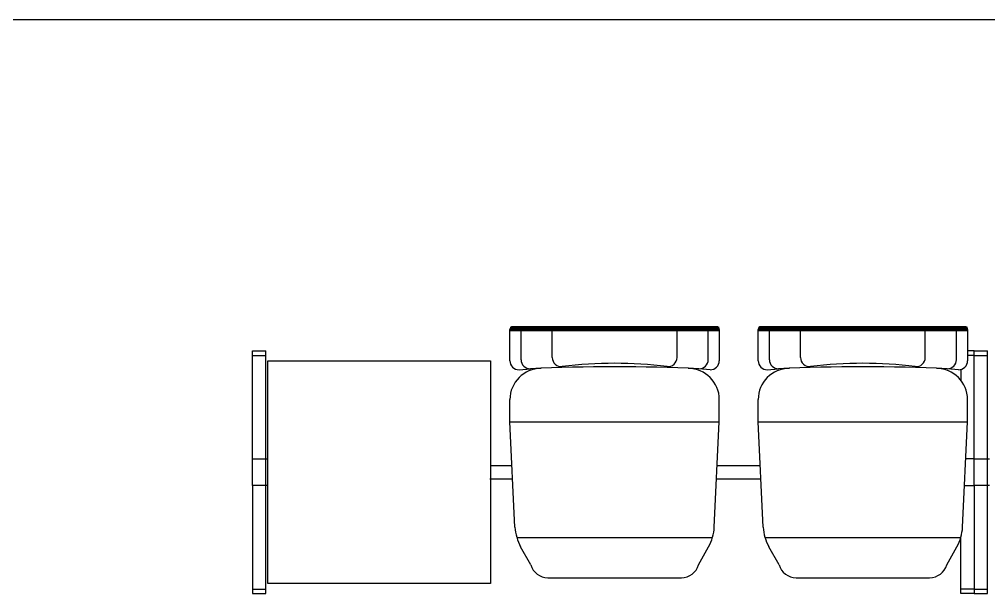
# Model space of a CAD drawing. Header units: inches. Extents: x 478327 to 492265, y -26791 to -22136.
# Drawn here: x 481028.5 to 481126.4, y -23253.2 to -23195.1 of the extents above; entities that cross this region are included whole.
import ezdxf

# ---------------------------------------------------------------- set-up
doc = ezdxf.new("R2010")
doc.units = ezdxf.units.IN
doc.header["$MEASUREMENT"] = 0
doc.layers.add('I-WALL-FULL', color=5, linetype='Continuous')

msp = doc.modelspace()

# ---------------------------------------------------------------- linework, layer by layer
msp.add_line((480946.9337138309, -23195.13946481937, 6.930000000000007), (481450.5692725944, -23195.13945979023, 6.930000000000007))
at = {"color": 7, "linetype": 'Continuous'}
for p, q in [((481098.9492340876, -23226.19597730182, 3.811500000000003), (481078.3392340875, -23226.19597730182, 3.811500000000003)), ((481124.0251539941, -23226.19597730182, 3.811500000000003), (481103.4151539941, -23226.19597730182, 3.811500000000003)), ((481052.0701539939, -23239.54973062038, 3.811500000000003), (481053.6157003889, -23239.54973062038, 3.811500000000003)), ((481052.0701539939, -23242.24973062039, 3.811500000000003), (481052.0701539939, -23239.54973062038, 3.811500000000003)), ((481124.9701539939, -23239.54973062038, 3.811500000000003), (481124.1150459807, -23239.54973062038, 3.811500000000003)), ((481124.9701539939, -23242.24973062039, 3.811500000000003), (481124.9701539939, -23239.54973062038, 3.811500000000003)), ((481124.970153994, -23239.54973062038, 3.811500000000003), (481126.5157003889, -23239.54973062038, 3.811500000000003)), ((481124.970153994, -23242.24973062039, 3.811500000000003), (481124.970153994, -23239.54973062038, 3.811500000000003)), ((481076.1157003889, -23240.22473062039, 3.811500000000003), (481078.281794024, -23240.22473062039, 3.811500000000003)), ((481099.0066741511, -23240.22473062039, 3.811500000000003), (481103.3577139307, -23240.22473062039, 3.811500000000003)), ((481076.0507965429, -23241.57473062039, 3.811500000000003), (481078.3466978703, -23241.57473062039, 3.811500000000003)), ((481098.9417703048, -23241.57473062039, 3.811500000000003), (481103.4226177768, -23241.57473062039, 3.811500000000003)), ((481053.6157003889, -23242.24973062039, 3.811500000000003), (481052.0701539939, -23242.24973062039, 3.811500000000003)), ((481123.9852382882, -23242.24973062039, 3.811500000000003), (481124.9701539939, -23242.24973062039, 3.811500000000003)), ((481126.5157003889, -23242.24973062039, 3.811500000000003), (481124.970153994, -23242.24973062039, 3.811500000000003))]:
    msp.add_line(p, q, dxfattribs=at)
at = {"linetype": 'Continuous'}
for p, q in [((481078.0692340875, -23229.63872836806, 3.811500000000003), (481078.0692340875, -23226.46597730182, 3.811500000000003)), ((481079.1942340875, -23229.5313752827, 3.811500000000003), (481079.1942340875, -23226.64597730182, 3.811500000000003)), ((481082.3442340876, -23229.309522704, 3.811500000000003), (481082.3442340876, -23226.64597730182, 3.811500000000003)), ((481094.9442340875, -23229.309522704, 3.811500000000003), (481094.9442340875, -23226.64597730182, 3.811500000000003)), ((481098.0942340876, -23229.5313752827, 3.811500000000003), (481098.0942340876, -23226.64597730182, 3.811500000000003)), ((481099.2192340876, -23226.46597730182, 3.811500000000003), (481099.2192340876, -23229.63872836806, 3.811500000000003)), ((481103.1451539941, -23229.63872836806, 3.811500000000003), (481103.1451539941, -23226.46597730182, 3.811500000000003)), ((481104.2701539941, -23229.5313752827, 3.811500000000003), (481104.2701539941, -23226.64597730182, 3.811500000000003)), ((481107.420153994, -23229.309522704, 3.811500000000003), (481107.420153994, -23226.64597730182, 3.811500000000003)), ((481120.0201539941, -23229.309522704, 3.811500000000003), (481120.0201539941, -23226.64597730182, 3.811500000000003)), ((481123.170153994, -23229.5313752827, 3.811500000000003), (481123.170153994, -23226.64597730182, 3.811500000000003)), ((481124.295153994, -23226.46597730182, 3.811500000000003), (481124.295153994, -23229.63872836806, 3.811500000000003)), ((481078.9902081816, -23230.53848393896, 3.811500000000003), (481080.1332468978, -23230.43052932992, 3.811500000000003)), ((481098.2982599935, -23230.53848393896, 3.811500000000003), (481097.1552212773, -23230.43052932992, 3.811500000000003)), ((481104.066128088, -23230.53848393896, 3.811500000000003), (481105.2091668042, -23230.43052932992, 3.811500000000003)), ((481123.3741798999, -23230.53848393896, 3.811500000000003), (481122.2311411838, -23230.43052932992, 3.811500000000003)), ((481078.0692340875, -23235.80348393896, 3.811500000000003), (481078.0692340875, -23233.55348393896, 3.811500000000003)), ((481099.2192340876, -23235.80348393896, 3.811500000000003), (481099.2192340876, -23233.55348393896, 3.811500000000003)), ((481103.1451539941, -23235.80348393896, 3.811500000000003), (481103.1451539941, -23233.55348393896, 3.811500000000003)), ((481124.295153994, -23235.80348393896, 3.811500000000003), (481124.295153994, -23233.55348393896, 3.811500000000003)), ((481078.0692340875, -23235.80348393896, 3.811500000000003), (481099.2192340876, -23235.80348393896, 3.811500000000003)), ((481078.580643945, -23246.44080897544, 3.811500000000003), (481078.0692340875, -23235.80348393896, 3.811500000000003)), ((481098.7078242301, -23246.44080897544, 3.811500000000003), (481099.2192340876, -23235.80348393896, 3.811500000000003)), ((481103.1451539941, -23235.80348393896, 3.811500000000003), (481124.295153994, -23235.80348393896, 3.811500000000003)), ((481103.6565638516, -23246.44080897544, 3.811500000000003), (481103.1451539941, -23235.80348393896, 3.811500000000003)), ((481123.7837441365, -23246.44080897544, 3.811500000000003), (481124.295153994, -23235.80348393896, 3.811500000000003)), ((481078.7609716506, -23247.50348393896, 3.811500000000003), (481098.5274965245, -23247.50348393896, 3.811500000000003)), ((481103.8368915571, -23247.50348393896, 3.811500000000003), (481123.6034164311, -23247.50348393896, 3.811500000000003)), ((481080.1732613995, -23250.24416856938, 3.811500000000003), (481079.1532964837, -23248.43077081347, 3.811500000000003)), ((481097.1152067756, -23250.24416856938, 3.811500000000003), (481098.1351716914, -23248.43077081347, 3.811500000000003)), ((481105.2491813059, -23250.24416856938, 3.811500000000003), (481104.2292163902, -23248.43077081347, 3.811500000000003)), ((481122.1911266821, -23250.24416856938, 3.811500000000003), (481123.2110915978, -23248.43077081347, 3.811500000000003)), ((481081.905089507, -23251.55348393896, 3.811500000000003), (481095.3833786681, -23251.55348393896, 3.811500000000003)), ((481106.9810094134, -23251.55348393896, 3.811500000000003), (481120.4592985747, -23251.55348393896, 3.811500000000003))]:
    msp.add_line(p, q, dxfattribs=at)
at = {"color": 7}
for p, q in [((481052.0701539939, -23239.54973062038, 3.811500000000003), (481052.0701539939, -23228.64173062039, 3.811500000000003)), ((481052.0701539939, -23228.64173062039, 3.811500000000003), (481053.420153994, -23228.64173062039, 3.811500000000003)), ((481052.0701539939, -23229.09173062039, 3.811500000000003), (481053.420153994, -23229.09173062039, 3.811500000000003)), ((481053.420153994, -23253.15773062039, 3.811500000000003), (481053.420153994, -23228.64173062039, 3.811500000000003)), ((481124.9701539939, -23228.64173062039, 3.811500000000003), (481124.295153994, -23228.64173062039, 3.811500000000003)), ((481124.9701539939, -23229.09173062039, 3.811500000000003), (481124.295153994, -23229.09173062039, 3.811500000000003)), ((481124.9701539939, -23239.54973062038, 3.811500000000003), (481124.9701539939, -23228.64173062039, 3.811500000000003)), ((481124.970153994, -23239.54973062038, 3.811500000000003), (481124.970153994, -23228.64173062039, 3.811500000000003)), ((481124.970153994, -23228.64173062039, 3.811500000000003), (481126.3201539941, -23228.64173062039, 3.811500000000003)), ((481124.970153994, -23229.09173062039, 3.811500000000003), (481126.3201539941, -23229.09173062039, 3.811500000000003)), ((481126.3201539941, -23253.15773062039, 3.811500000000003), (481126.3201539941, -23228.64173062039, 3.811500000000003)), ((481123.6201539941, -23230.51014962095, 3.811500000000003), (481123.6201539941, -23231.60492678044, 3.811500000000003)), ((481052.0701539939, -23242.24973062039, 3.811500000000003), (481052.0701539939, -23253.15773062039, 3.811500000000003)), ((481124.9701539939, -23242.24973062039, 3.811500000000003), (481124.9701539939, -23253.15773062039, 3.811500000000003)), ((481124.970153994, -23242.24973062039, 3.811500000000003), (481124.970153994, -23253.15773062039, 3.811500000000003)), ((481123.6201539941, -23253.15773062039, 3.811500000000003), (481123.6201539941, -23247.44559270411, 3.811500000000003)), ((481052.0701539939, -23252.70773062039, 3.811500000000003), (481053.420153994, -23252.70773062039, 3.811500000000003)), ((481124.9701539939, -23252.70773062039, 3.811500000000003), (481123.6201539941, -23252.70773062039, 3.811500000000003)), ((481124.970153994, -23252.70773062039, 3.811500000000003), (481126.3201539941, -23252.70773062039, 3.811500000000003)), ((481052.0701539939, -23253.15773062039, 3.811500000000003), (481053.420153994, -23253.15773062039, 3.811500000000003)), ((481124.9701539939, -23253.15773062039, 3.811500000000003), (481123.6201539941, -23253.15773062039, 3.811500000000003)), ((481124.970153994, -23253.15773062039, 3.811500000000003), (481126.3201539941, -23253.15773062039, 3.811500000000003))]:
    msp.add_line(p, q, dxfattribs=at)
at = {"color": 0, "linetype": 'Continuous'}
for p, q in [((481053.6157003889, -23229.64973062039, 3.811500000000003), (481076.1157003889, -23229.64973062039, 3.811500000000003)), ((481053.6157003889, -23252.14973062039, 3.811500000000003), (481053.6157003889, -23229.64973062039, 3.811500000000003)), ((481076.1157003889, -23229.64973062039, 3.811500000000003), (481076.1157003889, -23252.14973062039, 3.811500000000003)), ((481076.1157003889, -23252.14973062039, 3.811500000000003), (481053.6157003889, -23252.14973062039, 3.811500000000003))]:
    msp.add_line(p, q, dxfattribs=at)
at = {"color": 7, "linetype": 'Continuous', "const_width": 0.45, "elevation": 3.811500000000003}
for points in [[(481099.2192340876, -23226.42097730182), (481078.0692340875, -23226.42097730182)], [(481124.295153994, -23226.42097730182), (481103.1451539941, -23226.42097730182)]]:
    msp.add_lwpolyline(points, dxfattribs=at)
at = {"linetype": 'Continuous'}
for centre, radius, start, end in [((481078.3392340875, -23226.46597730182, 3.811500000000003), 0.27, 90, 180), ((481098.9492340876, -23226.46597730182, 3.811500000000003), 0.27, 0, 90), ((481103.4151539941, -23226.46597730182, 3.811500000000003), 0.27, 90, 180), ((481124.0251539941, -23226.46597730182, 3.811500000000003), 0.27, 0, 90), ((481078.9692340876, -23229.63872836806, 3.811500000000003), 0.8999999999999999, 180, 271.3353731896931), ((481080.0942340876, -23229.5313752827, 3.811500000000003), 0.8999999999999999, 180, 272.4844110937225), ((481088.6442340876, -23426.58888163609, 3.811500000000003), 196.3429043342685, 87.51558890627742, 92.48441109372258), ((481083.2442340875, -23229.309522704, 3.811500000000003), 0.8999999999999999, 180, 276.8576484161644), ((481088.6442340876, -23274.21097730182, 3.811500000000003), 44.32499999999999, 83.14235158383568, 96.85764841616431), ((481094.0442340876, -23229.309522704, 3.811500000000003), 0.8999999999999999, 263.1423515838357, 0), ((481097.1942340875, -23229.5313752827, 3.811500000000003), 0.8999999999999999, 267.5155889062774, 0), ((481098.3192340875, -23229.63872836806, 3.811500000000003), 0.8999999999999999, 268.6646268103069, 0), ((481104.045153994, -23229.63872836806, 3.811500000000003), 0.8999999999999999, 180, 271.3353731896931), ((481105.170153994, -23229.5313752827, 3.811500000000003), 0.8999999999999999, 180, 272.4844110937225), ((481113.7201539939, -23426.58888163609, 3.811500000000003), 196.3429043342685, 87.51558890627742, 92.48441109372258), ((481108.3201539939, -23229.309522704, 3.811500000000003), 0.8999999999999999, 180, 276.8576484161644), ((481113.7201539939, -23274.21097730182, 3.811500000000003), 44.32499999999999, 83.14235158383568, 96.85764841616431), ((481119.1201539941, -23229.309522704, 3.811500000000003), 0.8999999999999999, 263.1423515838357, 0), ((481122.2701539941, -23229.5313752827, 3.811500000000003), 0.8999999999999999, 267.5155889062774, 0), ((481123.3951539941, -23229.63872836806, 3.811500000000003), 0.8999999999999999, 268.6646268103069, 0), ((481081.2192340876, -23233.55348393896, 3.811500000000003), 3.149999999999999, 90, 180), ((481096.0692340875, -23233.55348393896, 3.811500000000003), 3.149999999999999, 0, 90), ((481106.295153994, -23233.55348393896, 3.811500000000003), 3.149999999999999, 90, 180), ((481121.1451539941, -23233.55348393896, 3.811500000000003), 3.149999999999999, 0, 90), ((481083.0754523146, -23246.22471241921, 3.811500000000003), 4.5, 182.7524854003648, 209.3560416747209), ((481094.2130158605, -23246.22471241921, 3.811500000000003), 4.5, 330.6439583252791, 357.2475145996352), ((481108.1513722211, -23246.22471241921, 3.811500000000003), 4.5, 182.7524854003648, 209.3560416747209), ((481119.2889357669, -23246.22471241921, 3.811500000000003), 4.5, 330.6439583252791, 357.2475145996352), ((481081.905089507, -23249.75348393896, 3.811500000000003), 1.8, 195.8191939458156, 270), ((481095.3833786681, -23249.75348393896, 3.811500000000003), 1.8, 270, 344.1808060541844), ((481106.9810094134, -23249.75348393896, 3.811500000000003), 1.8, 195.8191939458156, 270), ((481120.4592985747, -23249.75348393896, 3.811500000000003), 1.8, 270, 344.1808060541844)]:
    msp.add_arc(centre, radius, start, end, dxfattribs=at)
at = {"layer": 'I-WALL-FULL'}
msp.add_line((480946.9337138309, -23195.13946481937, 6.930000000000007), (481580.3757039312, -23195.13946481937, 6.930000000000007), dxfattribs=at)

doc.saveas('drawing.dxf')
